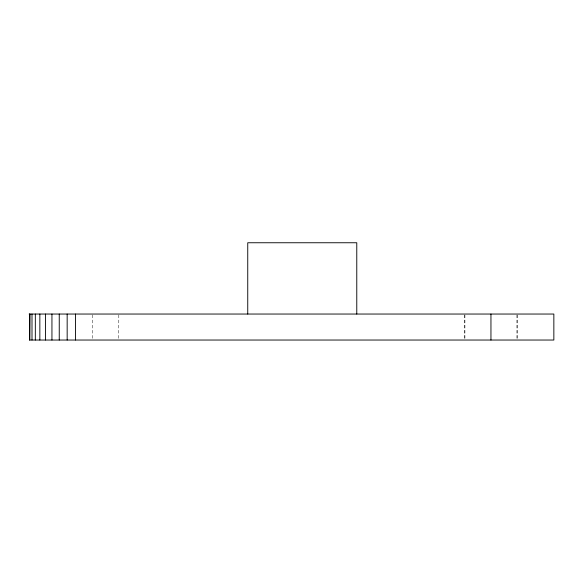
<?xml version="1.0" encoding="UTF-8"?>
<svg xmlns="http://www.w3.org/2000/svg" width="583" height="583" viewBox="0 0 583 583"><rect width="100%" height="100%" fill="white"/><g stroke="black" fill="none" stroke-linecap="round" stroke-linejoin="round"><path stroke-width="0.44" stroke-dasharray="2.92 2.19" d="M517.157 314.937L517.157 340.035M516.983 314.937L516.983 339.138M464.921 314.937L464.921 340.035M464.746 314.937L464.746 340.035M118.808 314.937L118.757 340.035M92.602 314.937L92.602 339.138"/><path stroke-width="0.87" d="M29.704 340.246L29.922 314.04M29.15 314.04L553.85 314.04L553.85 340.035L29.704 340.035L29.704 314.04M490.952 314.04L490.952 340.035M356.774 314.04L356.774 242.754L247.746 242.754L247.746 314.04M75.484 314.04L75.484 340.035M67.162 314.04L67.162 340.035M59.247 314.04L59.247 340.035M51.945 314.04L51.945 340.035M45.43 314.04L45.43 340.035M39.848 314.04L39.848 340.035M35.33 314.04L35.33 340.035M31.999 314.04L31.999 340.035"/></g></svg>
